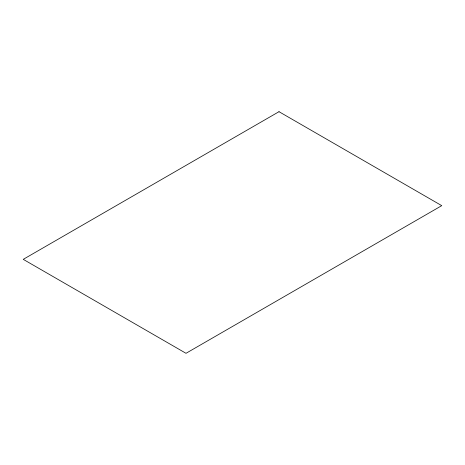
<?xml version="1.0" encoding="UTF-8"?>
<svg xmlns="http://www.w3.org/2000/svg" width="465" height="465" viewBox="0 0 465 465"><rect width="100%" height="100%" fill="white"/><g stroke="black" fill="none" stroke-linecap="round" stroke-linejoin="round"><path stroke-width="0.7" d="M279 111.693L23.25 259.348L186 353.307L441.75 205.652L279 111.693"/></g></svg>
